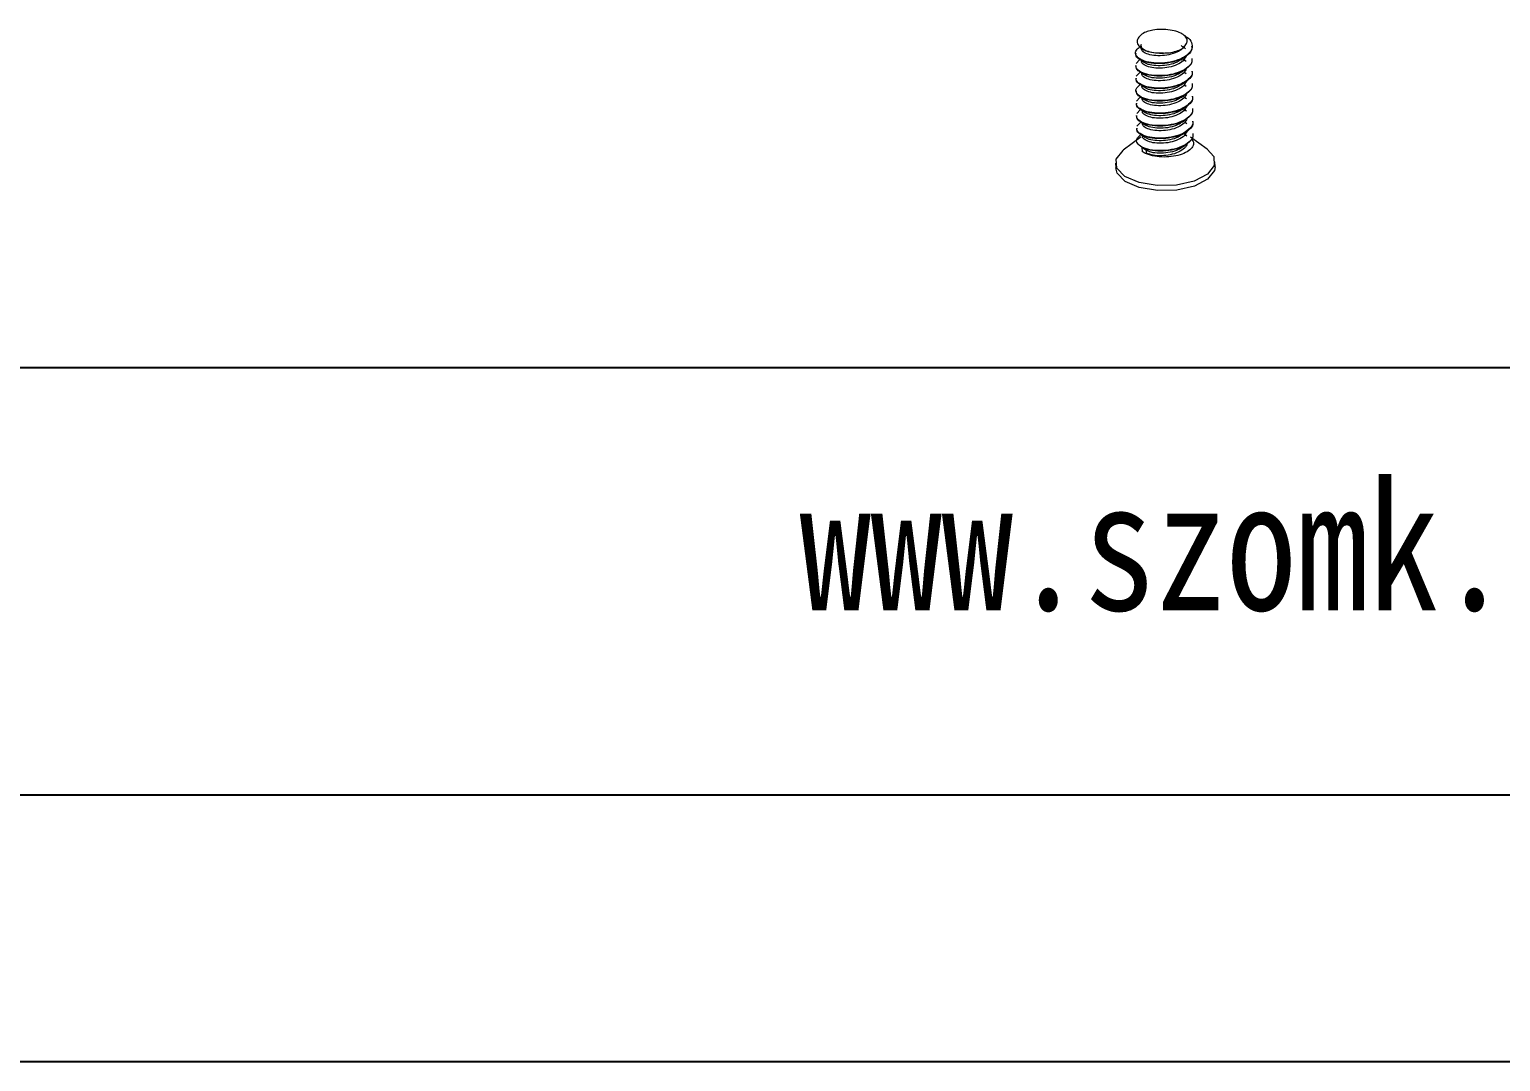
# Model space of a CAD drawing. Header units: inches. Extents: x 1127 to 4647, y 569 to 968.
# Drawn here: x 1225 to 1276.9, y 573 to 609.3 of the extents above; entities that cross this region are included whole.
import ezdxf

# ---------------------------------------------------------------- set-up
doc = ezdxf.new("R2010")
doc.units = ezdxf.units.IN
doc.layers.add('文字', color=81, linetype='Continuous')
doc.styles.add('宋体', font='', dxfattribs={"width": 0.8, "height": 3.5})
doc.styles.get('宋体').set_extended_font_data('SimSun')

msp = doc.modelspace()

# ---------------------------------------------------------------- linework, layer by layer
at = {"color": 7, "linetype": 'Continuous', "lineweight": 15}
for p, q in [((1264.159, 608.732), (1264.116, 608.701)), ((1264.227, 608.653), (1264.294, 608.608)), ((1265.984, 608.73), (1265.983, 608.748)), ((1263.986, 608.501), (1263.987, 608.483)), ((1263.992, 608.06), (1263.993, 608.042)), ((1264.006, 608.129), (1264.127, 608.259)), ((1264.141, 608.275), (1264.122, 608.261)), ((1265.769, 608.208), (1265.668, 608.275)), ((1265.989, 608.29), (1265.989, 608.307)), ((1263.998, 607.619), (1263.999, 607.602)), ((1264.012, 607.688), (1264.135, 607.82)), ((1265.774, 607.768), (1265.687, 607.826)), ((1265.995, 607.849), (1265.995, 607.867)), ((1264.004, 607.179), (1264.004, 607.161)), ((1265.778, 607.328), (1265.696, 607.384)), ((1266.001, 607.408), (1266.001, 607.426)), ((1266.007, 606.968), (1266.007, 606.985)), ((1264.01, 606.738), (1264.01, 606.721)), ((1264.024, 606.807), (1264.146, 606.939)), ((1264.03, 606.367), (1264.15, 606.496)), ((1264.165, 606.512), (1264.144, 606.497)), ((1265.787, 606.449), (1265.693, 606.512)), ((1265.79, 606.884), (1265.696, 606.947)), ((1266.013, 606.527), (1266.013, 606.545)), ((1264.016, 606.298), (1264.016, 606.28)), ((1264.036, 605.926), (1264.159, 606.059)), ((1265.8, 606.003), (1265.716, 606.06)), ((1266.019, 606.086), (1266.019, 606.104)), ((1264.182, 605.552), (1263.555, 605.073)), ((1264.022, 605.857), (1264.022, 605.839)), ((1265.797, 605.569), (1265.714, 605.625)), ((1266.509, 605.112), (1265.921, 605.538)), ((1266.025, 605.646), (1266.025, 605.663)), ((1264.38, 605.061), (1264.215, 605.171)), ((1264.215, 605.171), (1264.217, 605.026)), ((1264.381, 604.973), (1264.38, 605.061)), ((1263.288, 604.626), (1263.291, 604.45)), ((1266.79, 604.496), (1266.788, 604.673))]:
    msp.add_line(p, q, dxfattribs=at)
for p, q in [((1337.759, 597.412), (1141.525, 597.412)), ((1141.525, 582.363), (1676.369, 582.363)), ((1127.067, 572.957), (1685.775, 572.957)), ((1127.067, 572.957), (1385.728, 572.957))]:
    msp.add_line(p, q)
at = {"color": 7, "linetype": 'Continuous', "lineweight": 15, "flags": 128}
for points in [[(1263.617, 604.152), (1263.334, 604.443), (1263.311, 604.765), (1263.551, 605.069), (1263.555, 605.073)], [(1266.509, 605.112), (1266.742, 604.856), (1266.765, 604.534), (1266.525, 604.229), (1266.059, 603.988), (1265.438, 603.848), (1264.756, 603.83), (1264.116, 603.937), (1263.617, 604.152)], [(1263.62, 603.976), (1263.337, 604.266), (1263.291, 604.45)], [(1266.79, 604.496), (1266.767, 604.357), (1266.528, 604.053), (1266.062, 603.812), (1265.44, 603.672), (1264.758, 603.654), (1264.119, 603.761), (1263.62, 603.976)]]:
    msp.add_lwpolyline(points, dxfattribs=at)
at = {"color": 7, "linetype": 'Continuous', "lineweight": 15}
msp.add_arc((1264.844, 607.991), 1.343, 104.8851, 113.7037, dxfattribs=at)
for points, knots in [([(1265.751, 609.085), (1265.766, 609.078), (1265.878, 609.021), (1265.976, 608.869), (1265.998, 608.655), (1265.855, 608.45), (1265.584, 608.28), (1265.219, 608.17), (1264.819, 608.134), (1264.445, 608.166), (1264.153, 608.266), (1263.989, 608.409), (1263.967, 608.565), (1264.073, 608.657), (1264.121, 608.7)], [0, 0, 0, 0, 0.0138, 0.103683, 0.195944, 0.284529, 0.375983, 0.467438, 0.556022, 0.648283, 0.738166, 0.828049, 0.92031, 1, 1, 1, 1]), ([(1264.305, 609.22), (1264.243, 609.181), (1264.112, 609.099), (1264.03, 608.948), (1264.061, 608.794), (1264.195, 608.659), (1264.412, 608.558), (1264.685, 608.5), (1264.877, 608.501), (1264.972, 608.501)], [0, 0, 0, 0, 0.140899, 0.298664, 0.446468, 0.590234, 0.734189, 0.868632, 1, 1, 1, 1]), ([(1265.743, 608.771), (1265.772, 608.814), (1265.83, 608.899), (1265.798, 609.033), (1265.679, 609.154), (1265.478, 609.254), (1265.209, 609.321), (1264.899, 609.341), (1264.658, 609.32), (1264.531, 609.295), (1264.5, 609.288)], [0, 0, 0, 0, 0.129914, 0.259783, 0.389667, 0.521882, 0.665579, 0.809199, 0.952794, 1, 1, 1, 1]), ([(1265.759, 609.088), (1265.731, 609.107), (1265.698, 609.129), (1265.666, 609.151), (1265.661, 609.154)], [0, 0, 0, 0, 0.859, 1, 1, 1, 1]), ([(1265.964, 608.73), (1265.969, 608.698), (1265.985, 608.597), (1265.85, 608.432), (1265.585, 608.262), (1265.219, 608.152), (1264.819, 608.116), (1264.444, 608.148), (1264.158, 608.249), (1263.998, 608.371), (1264.004, 608.453), (1264.006, 608.484)], [0, 0, 0, 0, 0.055019, 0.177312, 0.303566, 0.429821, 0.552113, 0.679481, 0.803566, 0.92765, 1, 1, 1, 1]), ([(1264.972, 608.501), (1264.933, 608.498), (1264.789, 608.488), (1264.549, 608.506), (1264.318, 608.58), (1264.178, 608.69), (1264.189, 608.771), (1264.194, 608.812)], [0, 0, 0, 0, 0.084557, 0.316429, 0.542277, 0.768128, 1, 1, 1, 1]), ([(1265.743, 608.771), (1265.71, 608.728), (1265.644, 608.639), (1265.443, 608.52), (1265.17, 608.431), (1264.85, 608.397), (1264.55, 608.417), (1264.321, 608.492), (1264.194, 608.584), (1264.199, 608.646), (1264.2, 608.667)], [0, 0, 0, 0, 0.110931, 0.226528, 0.367588, 0.504188, 0.646502, 0.785119, 0.923737, 1, 1, 1, 1]), ([(1264.972, 608.501), (1265.039, 608.504), (1265.196, 608.51), (1265.426, 608.562), (1265.633, 608.651), (1265.706, 608.731), (1265.743, 608.771)], [0, 0, 0, 0, 0.199084, 0.464349, 0.729616, 1, 1, 1, 1]), ([(1265.755, 608.653), (1265.728, 608.672), (1265.673, 608.709), (1265.618, 608.746), (1265.591, 608.764)], [0, 0, 0, 0, 0.50007, 1, 1, 1, 1]), ([(1265.97, 608.307), (1265.975, 608.275), (1265.991, 608.174), (1265.856, 608.009), (1265.591, 607.839), (1265.225, 607.729), (1264.825, 607.693), (1264.45, 607.725), (1264.163, 607.826), (1264.004, 607.948), (1264.01, 608.03), (1264.012, 608.061)], [0, 0, 0, 0, 0.0550195, 0.1773119, 0.3035661, 0.4298212, 0.5521131, 0.6794806, 0.8035654, 0.9276504, 1, 1, 1, 1]), ([(1265.97, 608.289), (1265.975, 608.258), (1265.991, 608.157), (1265.856, 607.992), (1265.591, 607.822), (1265.225, 607.711), (1264.825, 607.676), (1264.45, 607.708), (1264.164, 607.808), (1264.004, 607.93), (1264.01, 608.013), (1264.012, 608.043)], [0, 0, 0, 0, 0.05502, 0.177312, 0.303566, 0.429821, 0.552113, 0.679481, 0.803566, 0.92765, 1, 1, 1, 1]), ([(1264.139, 608.276), (1264.166, 608.258), (1264.22, 608.221), (1264.276, 608.183), (1264.304, 608.165)], [0, 0, 0, 0, 0.500072, 1, 1, 1, 1]), ([(1265.776, 608.394), (1265.748, 608.339), (1265.69, 608.226), (1265.466, 608.085), (1265.176, 607.99), (1264.856, 607.957), (1264.556, 607.977), (1264.327, 608.051), (1264.2, 608.143), (1264.204, 608.205), (1264.206, 608.227)], [0, 0, 0, 0, 0.129957, 0.264158, 0.398358, 0.528315, 0.663708, 0.795584, 0.927461, 1, 1, 1, 1]), ([(1265.596, 608.273), (1265.551, 608.24), (1265.44, 608.159), (1265.173, 608.079), (1264.854, 608.045), (1264.558, 608.065), (1264.339, 608.129), (1264.278, 608.191), (1264.253, 608.215)], [0, 0, 0, 0, 0.125316, 0.314744, 0.498185, 0.689297, 0.875446, 1, 1, 1, 1]), ([(1265.598, 608.263), (1265.625, 608.283), (1265.68, 608.322), (1265.735, 608.361), (1265.763, 608.381)], [0, 0, 0, 0, 0.499866, 1, 1, 1, 1]), ([(1265.976, 607.866), (1265.981, 607.835), (1265.997, 607.734), (1265.862, 607.569), (1265.597, 607.399), (1265.231, 607.288), (1264.831, 607.253), (1264.456, 607.285), (1264.169, 607.385), (1264.009, 607.507), (1264.016, 607.59), (1264.018, 607.62)], [0, 0, 0, 0, 0.055019, 0.177312, 0.303566, 0.429821, 0.552113, 0.679481, 0.803566, 0.927651, 1, 1, 1, 1]), ([(1265.976, 607.848), (1265.981, 607.817), (1265.997, 607.716), (1265.862, 607.551), (1265.597, 607.381), (1265.231, 607.271), (1264.831, 607.235), (1264.456, 607.267), (1264.17, 607.367), (1264.01, 607.49), (1264.016, 607.572), (1264.018, 607.602)], [0, 0, 0, 0, 0.0550195, 0.1773119, 0.3035661, 0.4298212, 0.5521131, 0.6794806, 0.8035654, 0.9276504, 1, 1, 1, 1]), ([(1264.132, 607.844), (1264.159, 607.825), (1264.215, 607.788), (1264.271, 607.75), (1264.299, 607.731)], [0, 0, 0, 0, 0.500113, 1, 1, 1, 1]), ([(1265.782, 607.953), (1265.754, 607.898), (1265.696, 607.785), (1265.472, 607.644), (1265.182, 607.55), (1264.862, 607.516), (1264.562, 607.536), (1264.333, 607.611), (1264.206, 607.703), (1264.21, 607.764), (1264.212, 607.786)], [0, 0, 0, 0, 0.129957, 0.264159, 0.39836, 0.528318, 0.663711, 0.795588, 0.927466, 1, 1, 1, 1]), ([(1265.788, 607.513), (1265.76, 607.457), (1265.702, 607.344), (1265.478, 607.203), (1265.188, 607.109), (1264.868, 607.076), (1264.568, 607.095), (1264.339, 607.17), (1264.212, 607.262), (1264.216, 607.324), (1264.218, 607.345)], [0, 0, 0, 0, 0.129959, 0.264164, 0.398366, 0.528326, 0.663722, 0.795601, 0.927481, 1, 1, 1, 1]), ([(1265.606, 607.835), (1265.56, 607.802), (1265.448, 607.719), (1265.179, 607.639), (1264.859, 607.604), (1264.567, 607.625), (1264.373, 607.676), (1264.324, 607.72), (1264.315, 607.729)], [0, 0, 0, 0, 0.139895, 0.345367, 0.544343, 0.751643, 0.953557, 1, 1, 1, 1]), ([(1265.608, 607.825), (1265.635, 607.845), (1265.689, 607.884), (1265.745, 607.923), (1265.772, 607.943)], [0, 0, 0, 0, 0.49989, 1, 1, 1, 1]), ([(1265.609, 607.382), (1265.636, 607.401), (1265.689, 607.439), (1265.744, 607.478), (1265.771, 607.497)], [0, 0, 0, 0, 0.499926, 1, 1, 1, 1]), ([(1265.981, 607.425), (1265.986, 607.394), (1266.003, 607.293), (1265.868, 607.128), (1265.603, 606.958), (1265.236, 606.848), (1264.837, 606.812), (1264.463, 606.844), (1264.17, 606.944), (1264.007, 607.088), (1263.985, 607.243), (1264.09, 607.334), (1264.138, 607.377)], [0, 0, 0, 0, 0.047266, 0.152325, 0.260787, 0.36925, 0.474308, 0.583727, 0.690326, 0.796924, 0.906343, 1, 1, 1, 1]), ([(1265.982, 607.408), (1265.987, 607.376), (1266.003, 607.275), (1265.868, 607.111), (1265.603, 606.941), (1265.237, 606.83), (1264.837, 606.794), (1264.462, 606.827), (1264.175, 606.927), (1264.016, 607.049), (1264.022, 607.131), (1264.024, 607.162)], [0, 0, 0, 0, 0.0550195, 0.1773119, 0.3035661, 0.4298212, 0.5521131, 0.6794806, 0.8035654, 0.9276504, 1, 1, 1, 1]), ([(1265.987, 606.985), (1265.992, 606.953), (1266.009, 606.852), (1265.874, 606.688), (1265.609, 606.518), (1265.242, 606.407), (1264.843, 606.371), (1264.468, 606.404), (1264.181, 606.504), (1264.021, 606.626), (1264.027, 606.708), (1264.03, 606.739)], [0, 0, 0, 0, 0.055019, 0.177312, 0.303566, 0.429821, 0.552113, 0.679481, 0.803566, 0.92765, 1, 1, 1, 1]), ([(1264.133, 607.406), (1264.161, 607.387), (1264.216, 607.35), (1264.272, 607.312), (1264.301, 607.293)], [0, 0, 0, 0, 0.500122, 1, 1, 1, 1]), ([(1265.794, 607.072), (1265.766, 607.017), (1265.708, 606.904), (1265.484, 606.763), (1265.194, 606.668), (1264.873, 606.635), (1264.574, 606.655), (1264.345, 606.729), (1264.218, 606.822), (1264.222, 606.883), (1264.224, 606.905)], [0, 0, 0, 0, 0.129955, 0.264154, 0.398352, 0.528307, 0.663698, 0.795572, 0.927447, 1, 1, 1, 1]), ([(1265.606, 607.391), (1265.562, 607.359), (1265.452, 607.278), (1265.185, 607.198), (1264.865, 607.163), (1264.573, 607.185), (1264.378, 607.237), (1264.328, 607.282), (1264.317, 607.291)], [0, 0, 0, 0, 0.134615, 0.340009, 0.53891, 0.746131, 0.947969, 1, 1, 1, 1]), ([(1265.601, 606.931), (1265.627, 606.95), (1265.678, 606.987), (1265.731, 607.024), (1265.757, 607.043)], [0, 0, 0, 0, 0.499944, 1, 1, 1, 1]), ([(1265.988, 606.967), (1265.993, 606.936), (1266.009, 606.835), (1265.874, 606.67), (1265.609, 606.5), (1265.243, 606.389), (1264.843, 606.354), (1264.468, 606.386), (1264.181, 606.486), (1264.021, 606.608), (1264.028, 606.691), (1264.03, 606.721)], [0, 0, 0, 0, 0.0550195, 0.1773119, 0.3035661, 0.4298212, 0.5521131, 0.6794806, 0.8035654, 0.9276504, 1, 1, 1, 1]), ([(1265.993, 606.544), (1265.998, 606.513), (1266.014, 606.412), (1265.879, 606.247), (1265.615, 606.077), (1265.248, 605.966), (1264.849, 605.931), (1264.473, 605.963), (1264.187, 606.063), (1264.027, 606.185), (1264.033, 606.268), (1264.035, 606.298)], [0, 0, 0, 0, 0.0550195, 0.1773117, 0.303566, 0.4298211, 0.552113, 0.6794806, 0.8035656, 0.9276504, 1, 1, 1, 1]), ([(1265.993, 606.527), (1265.998, 606.495), (1266.015, 606.394), (1265.88, 606.229), (1265.615, 606.059), (1265.248, 605.949), (1264.849, 605.913), (1264.474, 605.945), (1264.187, 606.045), (1264.027, 606.168), (1264.033, 606.25), (1264.036, 606.281)], [0, 0, 0, 0, 0.055019, 0.177312, 0.303566, 0.429821, 0.552113, 0.679481, 0.803566, 0.927651, 1, 1, 1, 1]), ([(1264.14, 606.965), (1264.167, 606.946), (1264.222, 606.91), (1264.278, 606.872), (1264.306, 606.853)], [0, 0, 0, 0, 0.500145, 1, 1, 1, 1]), ([(1264.159, 606.516), (1264.186, 606.498), (1264.239, 606.462), (1264.293, 606.425), (1264.32, 606.407)], [0, 0, 0, 0, 0.500201, 1, 1, 1, 1]), ([(1265.8, 606.632), (1265.771, 606.576), (1265.714, 606.463), (1265.489, 606.322), (1265.2, 606.228), (1264.879, 606.194), (1264.58, 606.214), (1264.351, 606.289), (1264.224, 606.381), (1264.228, 606.442), (1264.23, 606.464)], [0, 0, 0, 0, 0.129956, 0.264157, 0.398356, 0.528313, 0.663706, 0.795581, 0.927458, 1, 1, 1, 1]), ([(1265.607, 606.502), (1265.566, 606.473), (1265.459, 606.394), (1265.196, 606.317), (1264.878, 606.282), (1264.582, 606.303), (1264.361, 606.368), (1264.299, 606.43), (1264.274, 606.455)], [0, 0, 0, 0, 0.1153469, 0.3061812, 0.4909828, 0.6835142, 0.871044, 1, 1, 1, 1]), ([(1265.595, 606.939), (1265.556, 606.911), (1265.45, 606.834), (1265.19, 606.758), (1264.871, 606.722), (1264.579, 606.744), (1264.383, 606.796), (1264.333, 606.841), (1264.323, 606.851)], [0, 0, 0, 0, 0.1206075, 0.3291639, 0.5311274, 0.7415385, 0.9464841, 1, 1, 1, 1]), ([(1265.611, 606.493), (1265.637, 606.512), (1265.691, 606.551), (1265.746, 606.59), (1265.773, 606.609)], [0, 0, 0, 0, 0.499862, 1, 1, 1, 1]), ([(1265.999, 606.104), (1266.004, 606.072), (1266.02, 605.971), (1265.885, 605.806), (1265.62, 605.636), (1265.254, 605.526), (1264.855, 605.49), (1264.479, 605.522), (1264.193, 605.622), (1264.033, 605.745), (1264.039, 605.827), (1264.041, 605.858)], [0, 0, 0, 0, 0.05502, 0.177312, 0.303566, 0.429821, 0.552113, 0.679481, 0.803565, 0.92765, 1, 1, 1, 1]), ([(1265.999, 606.086), (1266.004, 606.055), (1266.021, 605.953), (1265.886, 605.789), (1265.621, 605.619), (1265.254, 605.508), (1264.855, 605.473), (1264.48, 605.505), (1264.193, 605.605), (1264.033, 605.727), (1264.039, 605.81), (1264.042, 605.84)], [0, 0, 0, 0, 0.055019, 0.177312, 0.303566, 0.429821, 0.552113, 0.679481, 0.803566, 0.92765, 1, 1, 1, 1]), ([(1264.172, 606.071), (1264.199, 606.052), (1264.253, 606.016), (1264.308, 605.978), (1264.336, 605.96)], [0, 0, 0, 0, 0.500067, 1, 1, 1, 1]), ([(1265.806, 606.191), (1265.777, 606.135), (1265.72, 606.022), (1265.495, 605.881), (1265.206, 605.787), (1264.885, 605.754), (1264.585, 605.773), (1264.356, 605.848), (1264.229, 605.94), (1264.234, 606.002), (1264.236, 606.024)], [0, 0, 0, 0, 0.129957, 0.264159, 0.39836, 0.528317, 0.663711, 0.795587, 0.927465, 1, 1, 1, 1]), ([(1265.623, 606.069), (1265.58, 606.037), (1265.469, 605.956), (1265.202, 605.876), (1264.884, 605.842), (1264.587, 605.862), (1264.346, 605.936), (1264.275, 606.01), (1264.24, 606.047)], [0, 0, 0, 0, 0.116851, 0.29553, 0.46856, 0.648828, 0.824413, 1, 1, 1, 1]), ([(1265.626, 606.059), (1265.653, 606.079), (1265.707, 606.117), (1265.763, 606.157), (1265.79, 606.177)], [0, 0, 0, 0, 0.49987, 1, 1, 1, 1]), ([(1266.005, 605.663), (1266.01, 605.632), (1266.026, 605.53), (1265.891, 605.366), (1265.626, 605.196), (1265.26, 605.085), (1264.86, 605.05), (1264.487, 605.082), (1264.194, 605.182), (1264.03, 605.325), (1264.008, 605.481), (1264.114, 605.573), (1264.163, 605.615)], [0, 0, 0, 0, 0.047223, 0.152187, 0.260551, 0.368916, 0.47388, 0.583199, 0.689702, 0.796204, 0.905524, 1, 1, 1, 1]), ([(1264.163, 605.639), (1264.191, 605.621), (1264.246, 605.584), (1264.302, 605.546), (1264.33, 605.527)], [0, 0, 0, 0, 0.500085, 1, 1, 1, 1]), ([(1266.005, 605.645), (1266.01, 605.614), (1266.026, 605.513), (1265.891, 605.348), (1265.627, 605.178), (1265.26, 605.067), (1264.862, 605.033), (1264.481, 605.062), (1264.303, 605.135), (1264.215, 605.171)], [0, 0, 0, 0, 0.068469, 0.220656, 0.377774, 0.534892, 0.687079, 0.845582, 1, 1, 1, 1]), ([(1265.961, 605.478), (1265.988, 605.439), (1266.05, 605.349), (1266.013, 605.198), (1265.875, 605.05), (1265.638, 604.93), (1265.333, 604.854), (1264.993, 604.828), (1264.66, 604.858), (1264.391, 604.929), (1264.268, 604.998), (1264.217, 605.026)], [0, 0, 0, 0, 0.091984, 0.209804, 0.32762, 0.445439, 0.563256, 0.681076, 0.798894, 0.916712, 1, 1, 1, 1]), ([(1265.811, 605.75), (1265.783, 605.695), (1265.726, 605.582), (1265.501, 605.441), (1265.212, 605.346), (1264.891, 605.313), (1264.591, 605.333), (1264.362, 605.408), (1264.235, 605.5), (1264.24, 605.561), (1264.241, 605.583)], [0, 0, 0, 0, 0.129959, 0.264163, 0.398365, 0.528324, 0.663719, 0.795597, 0.927477, 1, 1, 1, 1]), ([(1265.635, 605.632), (1265.589, 605.598), (1265.477, 605.516), (1265.208, 605.436), (1264.889, 605.401), (1264.597, 605.422), (1264.403, 605.473), (1264.355, 605.517), (1264.346, 605.524)], [0, 0, 0, 0, 0.140049, 0.345972, 0.545385, 0.753138, 0.955495, 1, 1, 1, 1]), ([(1265.637, 605.622), (1265.664, 605.642), (1265.719, 605.681), (1265.774, 605.72), (1265.802, 605.74)], [0, 0, 0, 0, 0.499897, 1, 1, 1, 1]), ([(1265.637, 605.189), (1265.593, 605.156), (1265.482, 605.075), (1265.214, 604.995), (1264.897, 604.961), (1264.592, 604.979), (1264.45, 605.034), (1264.38, 605.061)], [0, 0, 0, 0, 0.143692, 0.359934, 0.569339, 0.787503, 1, 1, 1, 1]), ([(1265.817, 605.31), (1265.789, 605.254), (1265.732, 605.141), (1265.507, 605), (1265.217, 604.906), (1264.898, 604.873), (1264.594, 604.891), (1264.451, 604.946), (1264.381, 604.973)], [0, 0, 0, 0, 0.163347, 0.332031, 0.500711, 0.664059, 0.83424, 1, 1, 1, 1]), ([(1265.641, 605.18), (1265.667, 605.199), (1265.721, 605.237), (1265.775, 605.276), (1265.803, 605.296)], [0, 0, 0, 0, 0.499916, 1, 1, 1, 1])]:
    msp.add_open_spline(points, degree=3, knots=knots, dxfattribs=at)

# ---------------------------------------------------------------- texts
at = {"layer": '文字', "color": 0, "insert": (1252.156, 593.463), "char_height": 4.59842, "width": 80.78975, "attachment_point": 1, "style": '宋体'}
msp.add_mtext('www.szomk.en.alibaba.com', dxfattribs=at)

doc.saveas('drawing.dxf')
